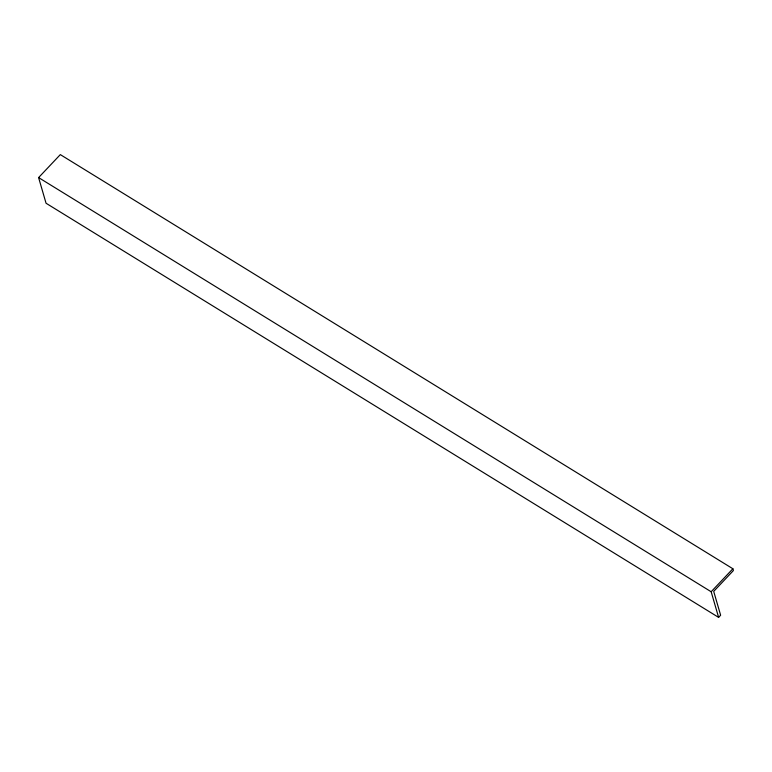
<?xml version="1.0" encoding="UTF-8"?>
<svg xmlns="http://www.w3.org/2000/svg" width="772" height="772" viewBox="0 0 772 772"><rect width="100%" height="100%" fill="white"/><g stroke="black" fill="none" stroke-linecap="round" stroke-linejoin="round"><path stroke-width="1.16" d="M38.6 177.589L60.322 154.612L732.879 568.761L733.4 570.556L713.704 591.391L720.633 615.245L718.607 617.388L46.05 203.239L38.6 177.589L711.157 591.748L718.607 617.388M711.157 591.748L732.879 568.761"/></g></svg>
